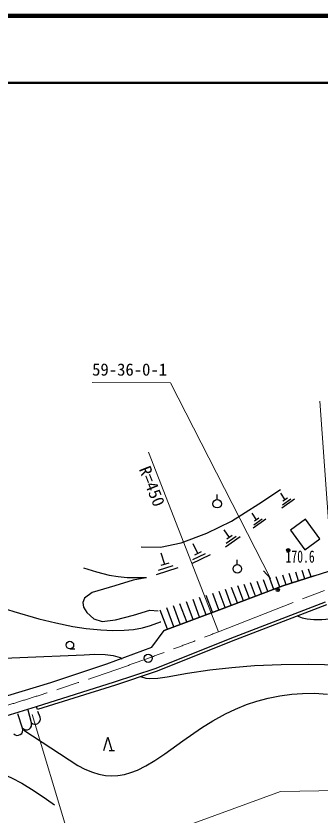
# Model space of a CAD drawing. Units: millimetres, scale not verified. Extents: x 40000 to 680000, y 20000 to 380000.
# Drawn here: x 445547 to 491065, y 260423 to 380000 of the extents above; entities that cross this region are included whole.
import ezdxf
from ezdxf.enums import TextEntityAlignment as Align

# ---------------------------------------------------------------- set-up
doc = ezdxf.new("R2010")
doc.units = ezdxf.units.MM
doc.header["$LTSCALE"] = 1000
doc.header["$PDMODE"] = 32
doc.header["$PDSIZE"] = 500
doc.linetypes.add('CHAIN', pattern=[18.5, 12, -1.5, 3.5, -1.5])
for name, color, linetype, lineweight in [('M-BGD', 7, 'Continuous', 25), ('M-BMK', 2, 'CHAIN', 13), ('M-BMK-HTXT', 7, 'Continuous', 13), ('M-BMK-SRVR', 3, 'Continuous', 25), ('M-STR-HTXT', 7, 'Continuous', 13), ('M-TTL', 2, 'Continuous', 140), ('M-TTL-LINE', 7, 'Continuous', 50)]:
    doc.layers.add(name, color=color, linetype=linetype, lineweight=lineweight)
doc.layers.add('M-OTRS', color=6, linetype='Continuous')
doc.styles.add('ＭＳ ゴシック', font='')
doc.styles.get('ＭＳ ゴシック').set_extended_font_data('MS Gothic')

msp = doc.modelspace()

# ---------------------------------------------------------------- linework, layer by layer
at = {"layer": 'M-BGD'}
for p, q in [((481913, 307003), (485126, 309133)), ((485859, 307615), (485175, 308593)), ((475677, 307653), (475677, 308371)), ((487221, 307671), (485339, 306355)), ((485430, 306867), (486709, 307761)), ((486198, 307852), (485520, 307378)), ((477792, 304387), (481913, 307003)), ((481571, 304622), (480887, 305600)), ((474120, 302605), (477792, 304387)), ((482933, 304677), (481051, 303362)), ((481142, 303873), (482421, 304768)), ((481910, 304858), (481233, 304385)), ((488879, 304717), (486624, 303069)), ((491042, 301758), (488879, 304717)), ((470291, 301137), (474120, 302605)), ((477504, 301969), (476701, 303117)), ((486624, 303069), (488787, 300109)), ((479103, 302034), (476894, 300490)), ((477000, 301090), (478502, 302140)), ((477902, 302247), (477107, 301691)), ((488787, 300109), (491042, 301758)), ((464285, 300561), (467196, 300508)), ((467196, 300508), (470291, 301137)), ((472773, 299567), (472067, 301013)), ((467831, 297932), (467284, 299610)), ((474598, 299356), (471817, 297999)), ((472045, 298661), (473936, 299584)), ((473274, 299811), (472272, 299323)), ((466902, 297058), (469096, 297773)), ((468412, 298121), (467250, 297742)), ((478685, 297918), (478685, 298637)), ((469781, 297425), (466555, 296373)), ((485515, 294703), (493607, 297307)), ((487852, 295455), (487428, 296776)), ((488787, 295756), (488385, 297005)), ((489722, 296057), (489343, 297235)), ((463103, 295594), (460349, 294729)), ((464991, 295935), (463103, 295594)), ((482330, 293513), (481631, 295386)), ((483240, 293853), (482582, 295614)), ((484150, 294193), (483534, 295842)), ((485060, 294533), (484486, 296070)), ((485983, 294854), (485512, 296316)), ((490190, 296208), (485515, 294703)), ((486918, 295154), (486470, 296546)), ((460349, 294729), (456965, 293733)), ((476415, 291303), (485515, 294703)), ((485515, 294703), (476415, 291303)), ((477780, 291813), (476892, 294190)), ((478690, 292153), (477824, 294473)), ((479600, 292493), (478775, 294701)), ((480510, 292833), (479727, 294929)), ((481420, 293173), (480679, 295157)), ((456965, 293733), (455811, 292894)), ((474003, 290402), (473044, 292969)), ((474968, 290762), (474027, 293281)), ((475933, 291123), (475011, 293593)), ((476870, 291473), (475965, 293896)), ((455811, 292894), (455575, 292239)), ((455575, 292239), (455654, 291504)), ((471108, 289321), (470095, 292033)), ((472073, 289681), (471078, 292345)), ((473038, 290042), (472061, 292657)), ((478253, 287092), (491863, 292336)), ((492029, 291864), (478435, 286627)), ((455654, 291504), (456178, 290744)), ((456178, 290744), (457227, 289799)), ((463128, 290323), (465568, 291083)), ((465568, 291083), (466853, 291004)), ((468213, 288240), (467146, 291097)), ((467731, 288060), (476415, 291303)), ((476415, 291303), (467731, 288060)), ((469178, 288600), (468129, 291409)), ((470143, 288961), (469112, 291721)), ((457227, 289799), (458460, 289379)), ((458460, 289379), (460453, 289615)), ((460453, 289615), (463128, 290323)), ((465861, 285535), (467731, 288060)), ((466383, 282373), (478253, 287092)), ((478435, 286627), (466555, 281903)), ((453613, 285280), (454362, 285279)), ((459158, 283060), (465861, 285535)), ((450749, 280255), (459158, 283060)), ((460317, 280341), (466383, 282373)), ((466555, 281903), (460471, 279866)), ((444318, 278322), (450749, 280255)), ((448630, 276679), (460317, 280341)), ((460471, 279866), (448779, 276202)), ((442644, 274835), (448630, 276679)), ((448779, 276202), (448630, 276679)), ((446528, 273406), (445823, 275561)), ((447850, 274231), (447371, 276112)), ((449172, 275056), (448814, 275928)), ((458699, 270080), (459298, 272076)), ((459298, 272076), (459897, 270080)), ((459498, 270080), (460296, 270080))]:
    msp.add_line(p, q, dxfattribs=at)
for points in [[(455680, 297432), (457590, 296816), (459519, 296318), (460822, 296108), (462210, 295992), (465088, 295948)], [(441398, 292080), (445206, 290879), (448988, 289790), (451509, 289169), (454053, 288653), (456056, 288341), (458242, 288117), (460040, 288044), (461720, 288081), (463118, 288209), (464495, 288452), (465694, 288785), (467196, 289330), (467240, 289347)], [(487636, 290224), (488385, 289944), (489162, 289762), (490160, 289684), (491354, 289706), (493151, 289834), (495128, 290084), (498786, 290744), (502465, 291305), (504453, 291446), (506607, 291485), (507810, 291421), (508991, 291233), (509905, 290962), (510824, 290560), (511695, 290057), (512596, 289402), (513640, 288473), (514610, 287463), (516012, 285868), (517547, 284281), (520061, 282358)], [(423175, 287089), (426360, 286879), (429740, 286550), (431384, 286312), (433141, 285934), (435943, 285002), (438695, 284224), (440024, 284008), (441416, 283897), (443706, 283884), (446103, 283973), (455756, 284398), (457352, 284478), (458899, 284446), (460087, 284288), (461144, 284017), (461451, 283802)], [(464203, 281135), (464969, 280909), (465599, 280841), (466799, 280909), (468185, 281101), (471216, 281654), (474573, 282157), (477861, 282517), (481239, 282782), (485229, 282937), (489339, 282992), (491743, 282970), (494135, 282844), (495916, 282644), (497582, 282353), (502158, 281211)], [(446706, 273136), (454808, 267826), (455874, 267276), (456995, 266818), (457961, 266530), (458947, 266347), (459802, 266287), (460800, 266339), (461789, 266512), (462759, 266788), (463723, 267160), (464987, 267777), (466359, 268592), (467844, 269604), (470506, 271549), (473313, 273474), (475009, 274516), (476929, 275565), (478395, 276266), (480061, 276944), (481581, 277451), (483325, 277915), (485037, 278257), (486824, 278501), (488419, 278620), (490215, 278639), (492161, 278525)], [(438152, 268538), (440816, 267641), (443429, 266644), (444880, 265991), (446406, 265188), (448274, 264042), (450094, 262803), (451310, 261942)]]:
    msp.add_lwpolyline(points, dxfattribs=at)
for centre, radius in [((475676, 307014), 639), ((486311, 300050), 250), ((486311, 300050), 150), ((486311, 300050), 49.9), ((478685, 297279), 639), ((453613, 285848), 569)]:
    msp.add_circle(centre, radius, dxfattribs=at)
for centre in [(448418, 274792), (447096, 273967), (445774, 273142)]:
    msp.add_arc(centre, 799, 224.64817, 19.28741, dxfattribs=at)
at = {"layer": 'M-BMK'}
msp.add_line((475881, 287848), (493592, 294762), dxfattribs=at)
msp.add_arc((312312, 706812), 449762, 286.32746, 291.32627, dxfattribs=at)
at = {"layer": 'M-BMK-HTXT'}
msp.add_line((475881, 287848), (465396, 314705), dxfattribs=at)
at = {"layer": 'M-BMK-SRVR'}
for centre, radius in [((484743, 294102), 242), ((465340, 283884), 613)]:
    msp.add_circle(centre, radius, dxfattribs=at)
at = {"layer": 'M-OTRS'}
msp.add_point((484743, 294102), dxfattribs=at)
at = {"layer": 'M-STR-HTXT'}
for p, q in [((468672, 325125), (456944, 325127)), ((483653, 295842), (468672, 325125)), ((492826, 297481), (491015, 322335)), ((483653, 295842), (482598, 296984)), ((447954, 275448), (455071, 251924)), ((562034, 265572), (485133, 263934)), ((454781, 252881), (485133, 263934))]:
    msp.add_line(p, q, dxfattribs=at)
at = {"layer": 'M-TTL'}
msp.add_line((680000, 380000), (40000, 380000), dxfattribs=at)
at = {"layer": 'M-TTL-LINE'}
msp.add_line((40000, 370000), (680000, 370000), dxfattribs=at)

# ---------------------------------------------------------------- texts
at = {"layer": 'M-BGD', "style": 'ＭＳ ゴシック', "width": 0.7}
msp.add_text('170.6', height=1833, rotation=359.99, dxfattribs=at).set_placement((485903, 297642), align=Align.BOTTOM_LEFT)
at = {"layer": 'M-BMK-HTXT', "style": 'ＭＳ ゴシック'}
msp.add_text('R=450', height=1833, rotation=291.59, dxfattribs=at).set_placement((463408, 311984), align=Align.BOTTOM_LEFT)
at = {"layer": 'M-STR-HTXT', "style": 'ＭＳ ゴシック'}
msp.add_text('59-36-0-1', height=1833, rotation=359.99, dxfattribs=at).set_placement((456944, 325626), align=Align.BOTTOM_LEFT)

doc.saveas('drawing.dxf')
